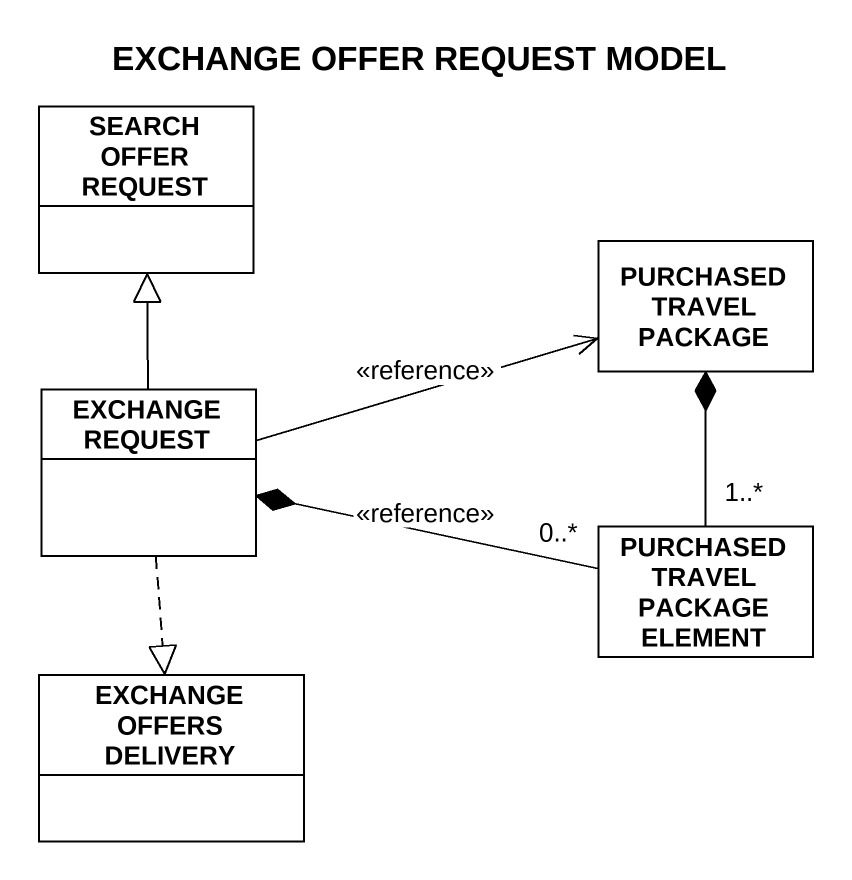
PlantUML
@startuml
title EXCHANGE OFFER REQUEST MODEL
hide circle
hide empty members
class "SEARCH OFFER REQUEST" as SEARCH_OFFER_REQUEST
class "PURCHASED TRAVEL PACKAGE" as PURCHASED_TRAVEL_PACKAGE
class "EXCHANGE REQUEST" as EXCHANGE_REQUEST
class "PURCHASED TRAVEL PACKAGE ELEMENT" as PURCHASED_TRAVEL_PACKAGE_2
class "EXCHANGE OFFERS DELIVERY" as EXCHANGE_OFFERS_DELIVERY
EXCHANGE_REQUEST -up-|> SEARCH_OFFER_REQUEST
EXCHANGE_REQUEST -right-> PURCHASED_TRAVEL_PACKAGE : <<reference>>
EXCHANGE_REQUEST ..|> EXCHANGE_OFFERS_DELIVERY
PURCHASED_TRAVEL_PACKAGE_2 "1..*" -up-* PURCHASED_TRAVEL_PACKAGE
PURCHASED_TRAVEL_PACKAGE_2 "0..*" -left-* EXCHANGE_REQUEST : <<reference>>
@enduml
